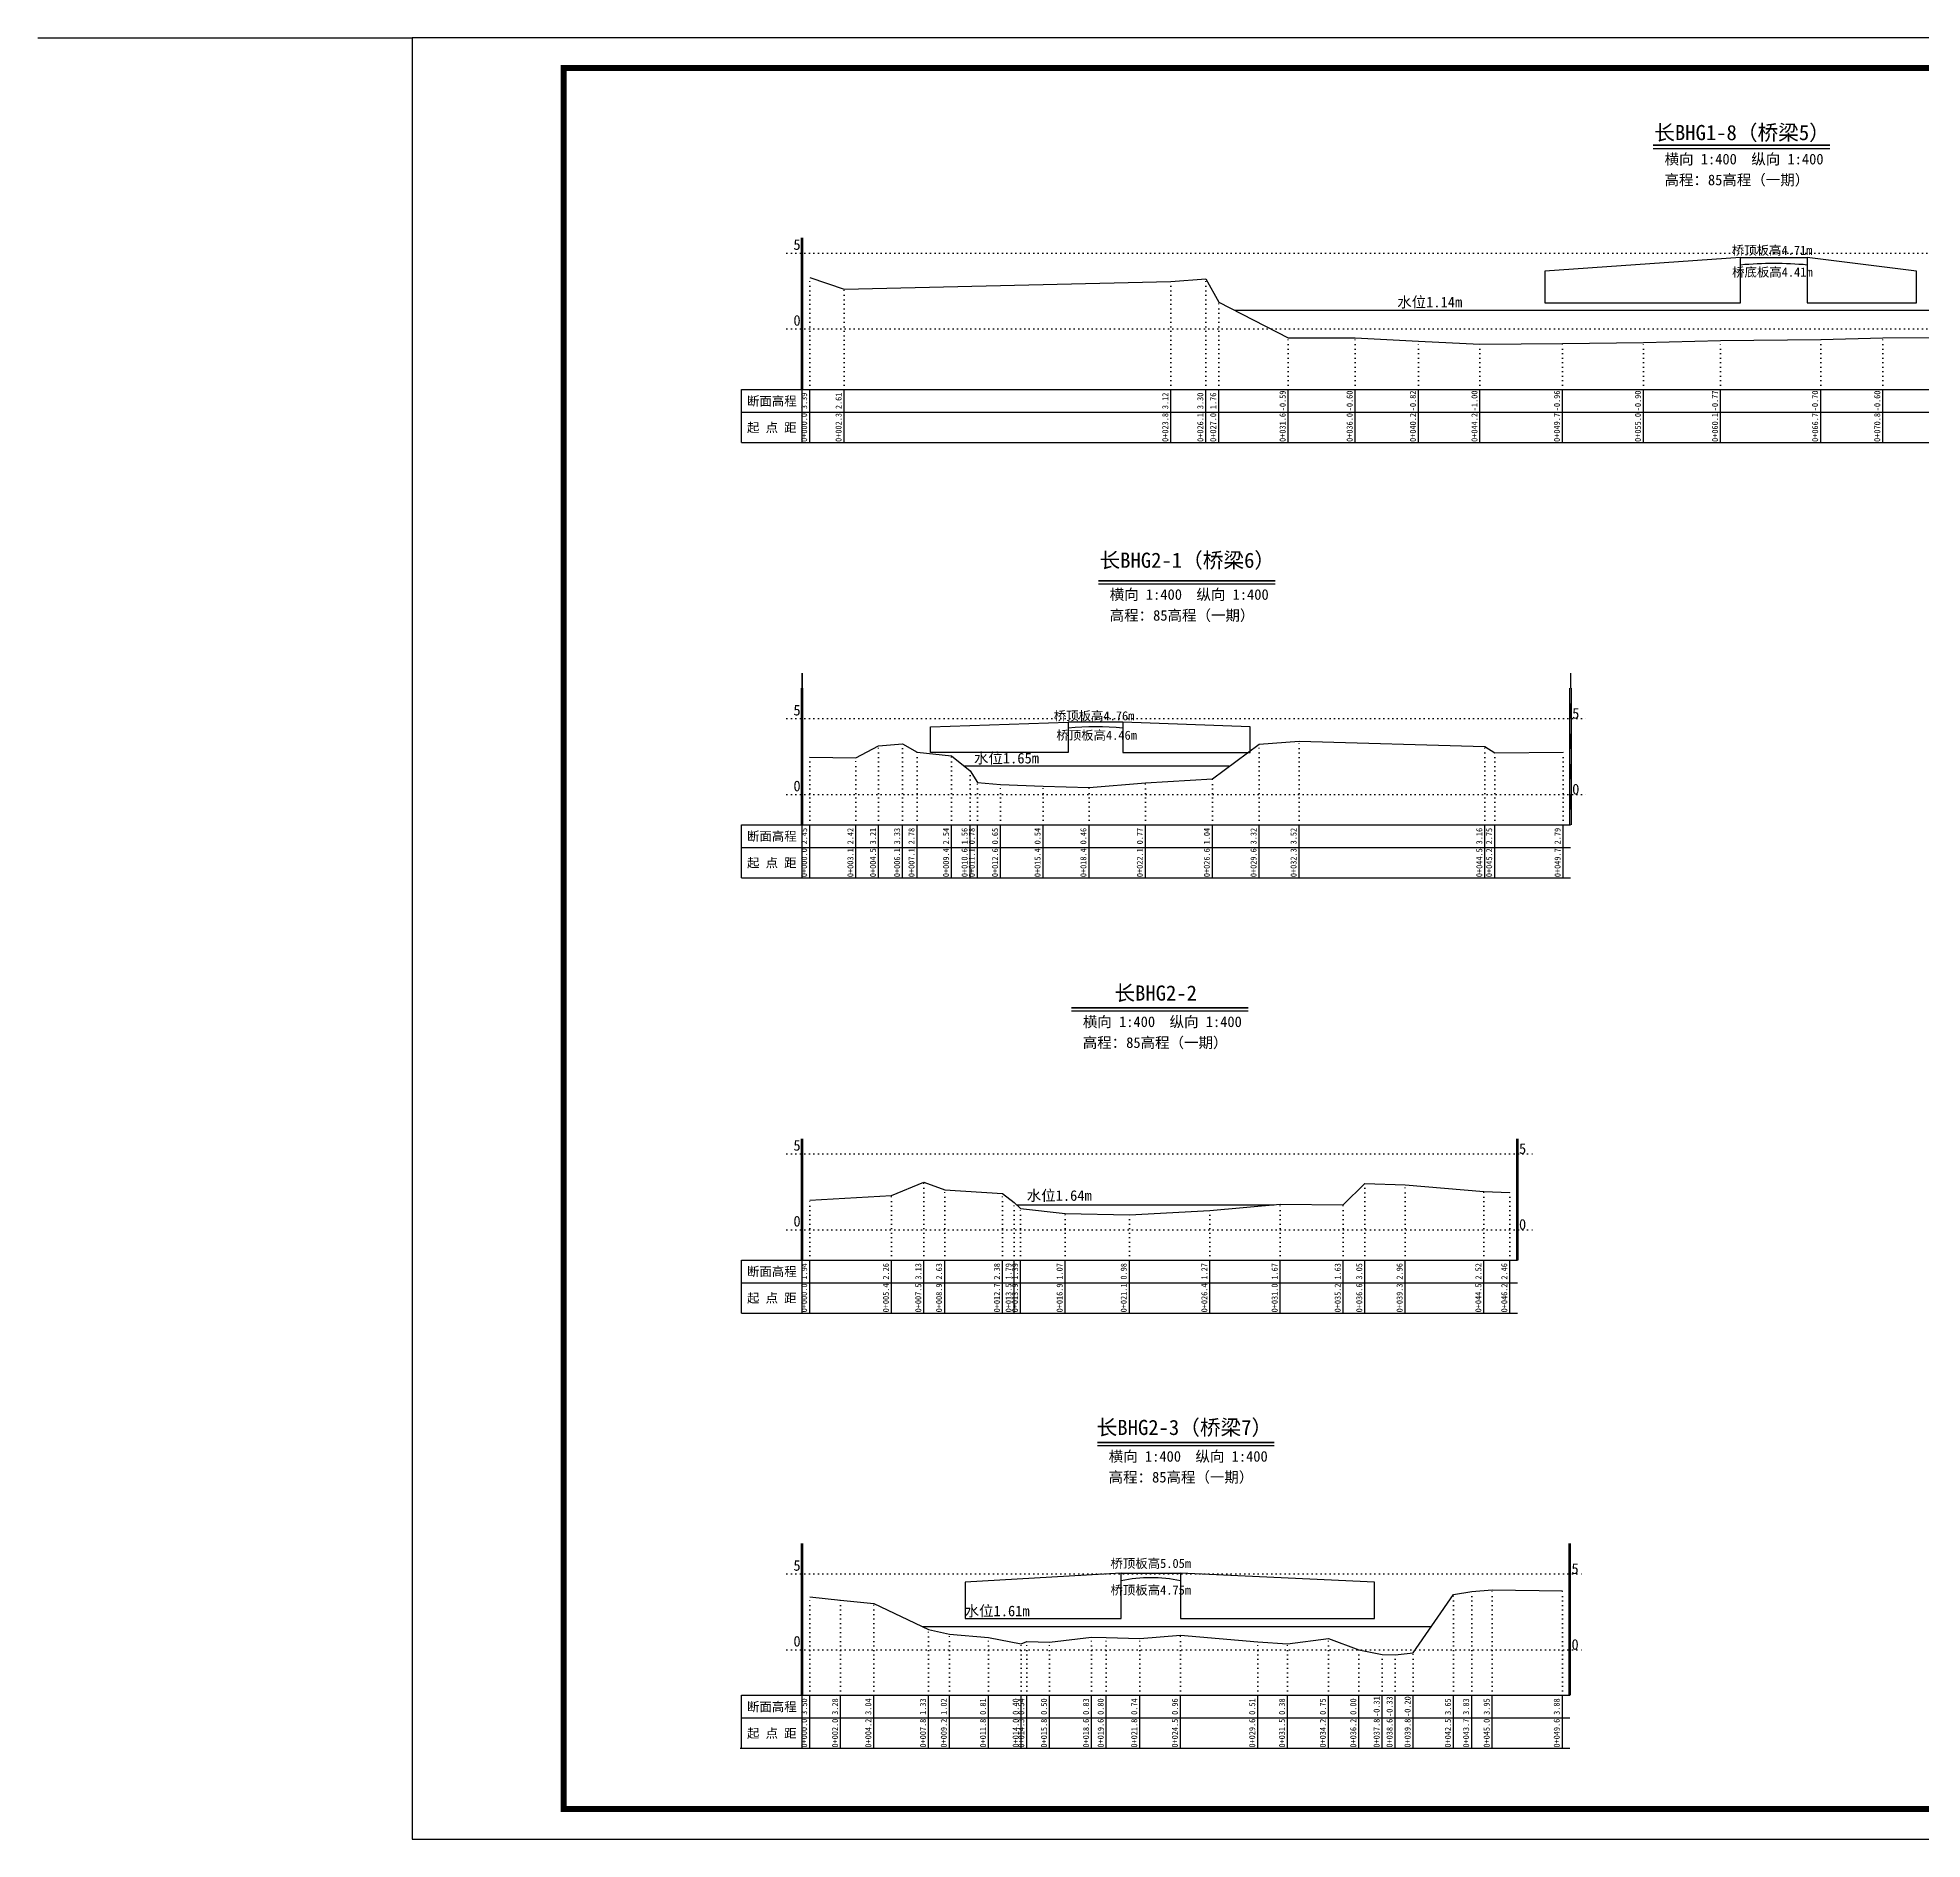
# Model space of a CAD drawing. Header units: millimetres. Extents: x 518104 to 523342, y 3371901 to 3372198.
# Drawn here: x 519487.8 to 519798.6, y 3371900.9 to 3372197.9 of the extents above; entities that cross this region are included whole.
import ezdxf
from ezdxf.enums import TextEntityAlignment as Align

# ---------------------------------------------------------------- set-up
doc = ezdxf.new("R2010")
doc.units = ezdxf.units.MM
doc.header["$LTSCALE"] = 0.4
doc.header["$MEASUREMENT"] = 0
doc.linetypes.add('X4', pattern=[1.6, 0, -1.6])
for name, color, linetype in [('DMX', 1, 'Continuous'), ('zdm1', 5, 'Continuous'), ('ZDMT5', 3, 'Continuous'), ('图层1', 4, 'Continuous'), ('图框', 7, 'Continuous'), ('断面名称', 5, 'Continuous'), ('桥梁', 7, 'Continuous'), ('比例尺', 3, 'Continuous'), ('水位', 4, 'Continuous')]:
    doc.layers.add(name, color=color, linetype=linetype)
doc.styles.add('HDM', font='仿宋_GB2312.ttf')

msp = doc.modelspace()

# ---------------------------------------------------------------- linework, layer by layer
at = {"linetype": 'Continuous'}
msp.add_lwpolyline([(519487.8, 3372197.87), (519549.52, 3372197.87)], dxfattribs=at)
at = {"linetype": 'Continuous', "flags": 128}
for points in [[(519768.58, 3372161.65), (519779.58, 3372161.65)], [(519666.47, 3371944.75), (519676.22, 3371944.75)]]:
    msp.add_lwpolyline(points, dxfattribs=at)
at = {"layer": 'DMX', "linetype": 'Continuous', "flags": 128}
for points in [[(519615.1, 3372158.35), (519620.77, 3372156.4), (519674.65, 3372157.67), (519680.42, 3372158.12), (519682.55, 3372154.27), (519694, 3372148.4), (519694, 3372148.4), (519705.05, 3372148.37), (519715.47, 3372147.82), (519725.62, 3372147.37), (519725.62, 3372147.37), (519739.22, 3372147.47), (519752.57, 3372147.62), (519752.57, 3372147.62), (519765.3, 3372147.95), (519781.8, 3372148.12), (519781.8, 3372148.12), (519792.05, 3372148.37), (519804.27, 3372148.47)], [(519615.1, 3372079.25), (519622.72, 3372079.17), (519626.45, 3372081.15), (519630.42, 3372081.45), (519632.8, 3372080.07), (519638.5, 3372079.47), (519641.55, 3372077.02), (519642.75, 3372075.07), (519646.57, 3372074.75), (519653.57, 3372074.47), (519661.15, 3372074.27), (519670.45, 3372075.05), (519681.5, 3372075.72), (519689.2, 3372081.42), (519695.8, 3372081.92), (519726.42, 3372081.02), (519728.05, 3372080), (519739.32, 3372080.1)], [(519615.1, 3372006.22), (519628.57, 3372007.02), (519633.92, 3372009.2), (519637.35, 3372007.95), (519646.9, 3372007.32), (519648.8, 3372005.85), (519649.87, 3372004.85), (519657.22, 3372004.05), (519667.8, 3372003.82), (519681.1, 3372004.55), (519692.67, 3372005.55), (519703.07, 3372005.45), (519706.62, 3372009), (519713.27, 3372008.77), (519726.27, 3372007.67), (519730.55, 3372007.52)], [(519615.1, 3371940.87), (519620.2, 3371940.32), (519625.67, 3371939.72), (519634.7, 3371935.45), (519638.12, 3371934.67), (519644.6, 3371934.15), (519649.97, 3371933.12), (519650.9, 3371933.47), (519654.65, 3371933.37), (519661.57, 3371934.2), (519664, 3371934.12), (519669.52, 3371933.97), (519676.22, 3371934.52), (519688.97, 3371933.4), (519693.9, 3371933.07), (519700.62, 3371934), (519705.65, 3371932.12), (519709.5, 3371931.35), (519711.62, 3371931.3), (519714.6, 3371931.62), (519721.25, 3371941.25), (519724.25, 3371941.7), (519727.65, 3371942), (519739.2, 3371941.82)]]:
    msp.add_lwpolyline(points, dxfattribs=at)
at = {"layer": 'zdm1', "linetype": 'Continuous'}
for p, q in [((519613.72, 3372139.87), (519613.72, 3372164.87)), ((519613.97, 3372139.87), (519613.97, 3372164.87)), ((519603.85, 3372131.12), (519603.85, 3372139.87)), ((519603.85, 3372139.87), (519615.1, 3372139.87)), ((519613.85, 3372131.12), (519613.85, 3372139.87)), ((519615.1, 3372139.87), (519923.32, 3372139.87)), ((519603.85, 3372136.12), (519923.32, 3372136.12)), ((519603.85, 3372131.12), (519923.32, 3372131.12)), ((519613.72, 3372068.12), (519613.72, 3372090.62)), ((519613.97, 3372068.12), (519613.97, 3372090.62)), ((519740.45, 3372068.12), (519740.45, 3372090.62)), ((519740.7, 3372068.12), (519740.7, 3372090.62)), ((519603.85, 3372068.12), (519615.1, 3372068.12)), ((519603.85, 3372059.37), (519603.85, 3372068.12)), ((519613.85, 3372059.37), (519613.85, 3372068.12)), ((519615.1, 3372068.12), (519740.57, 3372068.12)), ((519603.85, 3372064.37), (519740.57, 3372064.37)), ((519603.85, 3372059.37), (519740.57, 3372059.37)), ((519613.72, 3371996.37), (519613.72, 3372016.37)), ((519613.97, 3371996.37), (519613.97, 3372016.37)), ((519731.67, 3371996.37), (519731.67, 3372016.37)), ((519731.92, 3371996.37), (519731.92, 3372016.37)), ((519603.85, 3371987.62), (519603.85, 3371996.37)), ((519603.85, 3371996.37), (519615.1, 3371996.37)), ((519613.85, 3371987.62), (519613.85, 3371996.37)), ((519615.1, 3371996.37), (519731.8, 3371996.37)), ((519603.85, 3371992.62), (519731.8, 3371992.62)), ((519603.85, 3371987.62), (519731.8, 3371987.62)), ((519613.72, 3371924.62), (519613.72, 3371949.62)), ((519613.97, 3371924.62), (519613.97, 3371949.62)), ((519740.32, 3371924.62), (519740.32, 3371949.62)), ((519740.57, 3371924.62), (519740.57, 3371949.62)), ((519603.85, 3371924.62), (519615.1, 3371924.62)), ((519603.85, 3371915.87), (519603.85, 3371924.62)), ((519613.85, 3371915.87), (519613.85, 3371924.62)), ((519615.1, 3371924.62), (519740.45, 3371924.62)), ((519603.85, 3371920.87), (519740.45, 3371920.87)), ((519603.64, 3371915.87), (519725.09, 3371915.87)), ((519603.85, 3371915.87), (519740.45, 3371915.87))]:
    msp.add_line(p, q, dxfattribs=at)
at = {"layer": 'zdm1', "linetype": 'X4'}
for p, q in [((519611.35, 3372162.37), (519925.82, 3372162.37)), ((519611.35, 3372149.87), (519925.82, 3372149.87)), ((519611.35, 3372085.62), (519743.07, 3372085.62)), ((519611.35, 3372073.12), (519743.07, 3372073.12)), ((519611.35, 3372013.87), (519734.3, 3372013.87)), ((519611.35, 3372001.37), (519734.3, 3372001.37)), ((519611.35, 3371944.62), (519742.95, 3371944.62)), ((519611.35, 3371932.12), (519742.95, 3371932.12))]:
    msp.add_line(p, q, dxfattribs=at)
at = {"layer": 'zdm1', "linetype": 'Continuous', "flags": 128}
for points in [[(519613.85, 3372162.37, 0.25, 0.25, 0), (519613.85, 3372164.87, 0.25, 0.25, 0)], [(519613.85, 3372157.37, 0.25, 0.25, 0), (519613.85, 3372159.87, 0.25, 0.25, 0)], [(519613.85, 3372152.37, 0.25, 0.25, 0), (519613.85, 3372154.87, 0.25, 0.25, 0)], [(519613.85, 3372147.37, 0.25, 0.25, 0), (519613.85, 3372149.87, 0.25, 0.25, 0)], [(519613.85, 3372142.37, 0.25, 0.25, 0), (519613.85, 3372144.87, 0.25, 0.25, 0)], [(519613.85, 3372090.62, 0.25, 0.25, 0), (519613.85, 3372093.12, 0.25, 0.25, 0)], [(519740.57, 3372090.62, 0.25, 0.25, 0), (519740.57, 3372093.12, 0.25, 0.25, 0)], [(519613.85, 3372085.62, 0.25, 0.25, 0), (519613.85, 3372088.12, 0.25, 0.25, 0)], [(519740.57, 3372085.62, 0.25, 0.25, 0), (519740.57, 3372088.12, 0.25, 0.25, 0)], [(519613.85, 3372080.62, 0.25, 0.25, 0), (519613.85, 3372083.12, 0.25, 0.25, 0)], [(519740.57, 3372080.62, 0.25, 0.25, 0), (519740.57, 3372083.12, 0.25, 0.25, 0)], [(519613.85, 3372075.62, 0.25, 0.25, 0), (519613.85, 3372078.12, 0.25, 0.25, 0)], [(519740.57, 3372075.62, 0.25, 0.25, 0), (519740.57, 3372078.12, 0.25, 0.25, 0)], [(519613.85, 3372070.62, 0.25, 0.25, 0), (519613.85, 3372073.12, 0.25, 0.25, 0)], [(519740.57, 3372070.62, 0.25, 0.25, 0), (519740.57, 3372073.12, 0.25, 0.25, 0)], [(519613.85, 3372013.87, 0.25, 0.25, 0), (519613.85, 3372016.37, 0.25, 0.25, 0)], [(519731.8, 3372013.87, 0.25, 0.25, 0), (519731.8, 3372016.37, 0.25, 0.25, 0)], [(519613.85, 3372008.87, 0.25, 0.25, 0), (519613.85, 3372011.37, 0.25, 0.25, 0)], [(519731.8, 3372008.87, 0.25, 0.25, 0), (519731.8, 3372011.37, 0.25, 0.25, 0)], [(519613.85, 3372003.87, 0.25, 0.25, 0), (519613.85, 3372006.37, 0.25, 0.25, 0)], [(519731.8, 3372003.87, 0.25, 0.25, 0), (519731.8, 3372006.37, 0.25, 0.25, 0)], [(519613.85, 3371998.87, 0.25, 0.25, 0), (519613.85, 3372001.37, 0.25, 0.25, 0)], [(519731.8, 3371998.87, 0.25, 0.25, 0), (519731.8, 3372001.37, 0.25, 0.25, 0)], [(519613.85, 3371947.12, 0.25, 0.25, 0), (519613.85, 3371949.62, 0.25, 0.25, 0)], [(519740.45, 3371947.12, 0.25, 0.25, 0), (519740.45, 3371949.62, 0.25, 0.25, 0)], [(519613.85, 3371942.12, 0.25, 0.25, 0), (519613.85, 3371944.62, 0.25, 0.25, 0)], [(519740.45, 3371942.12, 0.25, 0.25, 0), (519740.45, 3371944.62, 0.25, 0.25, 0)], [(519613.85, 3371937.12, 0.25, 0.25, 0), (519613.85, 3371939.62, 0.25, 0.25, 0)], [(519740.45, 3371937.12, 0.25, 0.25, 0), (519740.45, 3371939.62, 0.25, 0.25, 0)], [(519613.85, 3371932.12, 0.25, 0.25, 0), (519613.85, 3371934.62, 0.25, 0.25, 0)], [(519740.45, 3371932.12, 0.25, 0.25, 0), (519740.45, 3371934.62, 0.25, 0.25, 0)], [(519613.85, 3371927.12, 0.25, 0.25, 0), (519613.85, 3371929.62, 0.25, 0.25, 0)], [(519740.45, 3371927.12, 0.25, 0.25, 0), (519740.45, 3371929.62, 0.25, 0.25, 0)]]:
    msp.add_lwpolyline(points, format="xyseb", dxfattribs=at)
at = {"layer": 'ZDMT5', "linetype": 'X4'}
for p, q in [((519615.1, 3372139.87), (519615.1, 3372158.35)), ((519680.42, 3372139.87), (519680.42, 3372158.12)), ((519620.77, 3372139.87), (519620.77, 3372156.4)), ((519674.65, 3372139.87), (519674.65, 3372157.67)), ((519682.55, 3372139.87), (519682.55, 3372154.27)), ((519694, 3372139.87), (519694, 3372148.4)), ((519694, 3372139.87), (519694, 3372148.4)), ((519705.05, 3372139.87), (519705.05, 3372148.37)), ((519715.47, 3372139.87), (519715.47, 3372147.82)), ((519725.62, 3372139.87), (519725.62, 3372147.37)), ((519725.62, 3372139.87), (519725.62, 3372147.37)), ((519739.22, 3372139.87), (519739.22, 3372147.47)), ((519752.57, 3372139.87), (519752.57, 3372147.62)), ((519752.57, 3372139.87), (519752.57, 3372147.62)), ((519765.3, 3372139.87), (519765.3, 3372147.95)), ((519781.8, 3372139.87), (519781.8, 3372148.12)), ((519781.8, 3372139.87), (519781.8, 3372148.12)), ((519792.05, 3372139.87), (519792.05, 3372148.37)), ((519626.45, 3372068.12), (519626.45, 3372081.15)), ((519630.42, 3372068.12), (519630.42, 3372081.45)), ((519632.8, 3372068.12), (519632.8, 3372080.07)), ((519689.2, 3372068.12), (519689.2, 3372081.42)), ((519695.8, 3372068.12), (519695.8, 3372081.92)), ((519726.42, 3372068.12), (519726.42, 3372081.02)), ((519739.32, 3372068.12), (519739.32, 3372080.1)), ((519615.1, 3372068.12), (519615.1, 3372079.25)), ((519622.72, 3372068.12), (519622.72, 3372079.17)), ((519638.5, 3372068.12), (519638.5, 3372079.47)), ((519641.55, 3372068.12), (519641.55, 3372077.02)), ((519728.05, 3372068.12), (519728.05, 3372080)), ((519642.75, 3372068.12), (519642.75, 3372075.07)), ((519646.57, 3372068.12), (519646.57, 3372074.75)), ((519653.57, 3372068.12), (519653.57, 3372074.47)), ((519661.15, 3372068.12), (519661.15, 3372074.27)), ((519670.45, 3372068.12), (519670.45, 3372075.05)), ((519681.5, 3372068.12), (519681.5, 3372075.72)), ((519633.92, 3371996.37), (519633.92, 3372009.2)), ((519706.62, 3371996.37), (519706.62, 3372009)), ((519713.27, 3371996.37), (519713.27, 3372008.77)), ((519615.1, 3371996.37), (519615.1, 3372006.22)), ((519628.57, 3371996.37), (519628.57, 3372007.02)), ((519637.35, 3371996.37), (519637.35, 3372007.95)), ((519646.9, 3371996.37), (519646.9, 3372007.32)), ((519648.8, 3371996.37), (519648.8, 3372005.85)), ((519692.67, 3371996.37), (519692.67, 3372005.55)), ((519726.27, 3371996.37), (519726.27, 3372007.67)), ((519730.55, 3371996.37), (519730.55, 3372007.52)), ((519649.87, 3371996.37), (519649.87, 3372004.85)), ((519657.22, 3371996.37), (519657.22, 3372004.05)), ((519667.8, 3371996.37), (519667.8, 3372003.82)), ((519681.1, 3371996.37), (519681.1, 3372004.55)), ((519703.07, 3371996.37), (519703.07, 3372005.45)), ((519615.1, 3371924.62), (519615.1, 3371940.87)), ((519620.2, 3371924.62), (519620.2, 3371940.32)), ((519721.25, 3371924.62), (519721.25, 3371941.25)), ((519724.25, 3371924.62), (519724.25, 3371941.7)), ((519727.65, 3371924.62), (519727.65, 3371942)), ((519739.2, 3371924.62), (519739.2, 3371941.82)), ((519625.67, 3371924.62), (519625.67, 3371939.72)), ((519634.7, 3371924.62), (519634.7, 3371935.45)), ((519638.12, 3371924.62), (519638.12, 3371934.67)), ((519644.6, 3371924.62), (519644.6, 3371934.15)), ((519661.57, 3371924.62), (519661.57, 3371934.2)), ((519664, 3371924.62), (519664, 3371934.12)), ((519676.22, 3371924.62), (519676.22, 3371934.52)), ((519700.62, 3371924.62), (519700.62, 3371934)), ((519649.97, 3371924.62), (519649.97, 3371933.12)), ((519650.9, 3371924.62), (519650.9, 3371933.47)), ((519654.65, 3371924.62), (519654.65, 3371933.37)), ((519669.52, 3371924.62), (519669.52, 3371933.97)), ((519688.97, 3371924.62), (519688.97, 3371933.4)), ((519693.9, 3371924.62), (519693.9, 3371933.07)), ((519705.65, 3371924.62), (519705.65, 3371932.12)), ((519709.5, 3371924.62), (519709.5, 3371931.35)), ((519711.62, 3371924.62), (519711.62, 3371931.3)), ((519714.6, 3371924.62), (519714.6, 3371931.62))]:
    msp.add_line(p, q, dxfattribs=at)
at = {"layer": 'ZDMT5', "linetype": 'Continuous'}
for p, q in [((519615.1, 3372131.12), (519615.1, 3372139.87)), ((519620.77, 3372131.12), (519620.77, 3372139.87)), ((519674.65, 3372131.12), (519674.65, 3372139.87)), ((519680.42, 3372131.12), (519680.42, 3372139.87)), ((519682.55, 3372131.12), (519682.55, 3372139.87)), ((519694, 3372131.12), (519694, 3372139.87)), ((519705.05, 3372131.12), (519705.05, 3372139.87)), ((519715.47, 3372131.12), (519715.47, 3372139.87)), ((519725.62, 3372131.12), (519725.62, 3372139.87)), ((519739.22, 3372131.12), (519739.22, 3372139.87)), ((519752.57, 3372131.12), (519752.57, 3372139.87)), ((519765.3, 3372131.12), (519765.3, 3372139.87)), ((519781.8, 3372131.12), (519781.8, 3372139.87)), ((519792.05, 3372131.12), (519792.05, 3372139.87)), ((519615.1, 3372059.37), (519615.1, 3372068.12)), ((519622.72, 3372059.37), (519622.72, 3372068.12)), ((519626.45, 3372059.37), (519626.45, 3372068.12)), ((519630.42, 3372059.37), (519630.42, 3372068.12)), ((519632.8, 3372059.37), (519632.8, 3372068.12)), ((519638.5, 3372059.37), (519638.5, 3372068.12)), ((519641.55, 3372059.37), (519641.55, 3372068.12)), ((519642.75, 3372059.37), (519642.75, 3372068.12)), ((519646.57, 3372059.37), (519646.57, 3372068.12)), ((519653.57, 3372059.37), (519653.57, 3372068.12)), ((519661.15, 3372059.37), (519661.15, 3372068.12)), ((519670.45, 3372059.37), (519670.45, 3372068.12)), ((519681.5, 3372059.37), (519681.5, 3372068.12)), ((519689.2, 3372059.37), (519689.2, 3372068.12)), ((519695.8, 3372059.37), (519695.8, 3372068.12)), ((519726.42, 3372059.37), (519726.42, 3372068.12)), ((519728.05, 3372059.37), (519728.05, 3372068.12)), ((519739.32, 3372059.37), (519739.32, 3372068.12)), ((519615.1, 3371987.62), (519615.1, 3371996.37)), ((519628.57, 3371987.62), (519628.57, 3371996.37)), ((519633.92, 3371987.62), (519633.92, 3371996.37)), ((519637.35, 3371987.62), (519637.35, 3371996.37)), ((519646.9, 3371987.62), (519646.9, 3371996.37)), ((519648.8, 3371987.62), (519648.8, 3371996.37)), ((519649.87, 3371987.62), (519649.87, 3371996.37)), ((519657.22, 3371987.62), (519657.22, 3371996.37)), ((519667.8, 3371987.62), (519667.8, 3371996.37)), ((519681.1, 3371987.62), (519681.1, 3371996.37)), ((519692.67, 3371987.62), (519692.67, 3371996.37)), ((519703.07, 3371987.62), (519703.07, 3371996.37)), ((519706.62, 3371987.62), (519706.62, 3371996.37)), ((519713.27, 3371987.62), (519713.27, 3371996.37)), ((519726.27, 3371987.62), (519726.27, 3371996.37)), ((519730.55, 3371987.62), (519730.55, 3371996.37)), ((519615.1, 3371915.87), (519615.1, 3371924.62)), ((519620.2, 3371915.87), (519620.2, 3371924.62)), ((519625.67, 3371915.87), (519625.67, 3371924.62)), ((519634.7, 3371915.87), (519634.7, 3371924.62)), ((519638.12, 3371915.87), (519638.12, 3371924.62)), ((519644.6, 3371915.87), (519644.6, 3371924.62)), ((519649.97, 3371915.87), (519649.97, 3371924.62)), ((519650.9, 3371915.87), (519650.9, 3371924.62)), ((519654.65, 3371915.87), (519654.65, 3371924.62)), ((519661.57, 3371915.87), (519661.57, 3371924.62)), ((519664, 3371915.87), (519664, 3371924.62)), ((519669.52, 3371915.87), (519669.52, 3371924.62)), ((519676.22, 3371915.87), (519676.22, 3371924.62)), ((519688.97, 3371915.87), (519688.97, 3371924.62)), ((519693.9, 3371915.87), (519693.9, 3371924.62)), ((519700.62, 3371915.87), (519700.62, 3371924.62)), ((519705.65, 3371915.87), (519705.65, 3371924.62)), ((519709.5, 3371915.87), (519709.5, 3371924.62)), ((519711.62, 3371915.87), (519711.62, 3371924.62)), ((519714.6, 3371915.87), (519714.6, 3371924.62)), ((519721.25, 3371915.87), (519721.25, 3371924.62)), ((519724.25, 3371915.87), (519724.25, 3371924.62)), ((519727.65, 3371915.87), (519727.65, 3371924.62)), ((519739.2, 3371915.87), (519739.2, 3371924.62))]:
    msp.add_line(p, q, dxfattribs=at)
at = {"layer": '图层1', "color": 6, "linetype": 'Continuous', "flags": 128}
msp.add_lwpolyline([(519685.13, 3372152.94), (519821.39, 3372152.94)], dxfattribs=at)
at = {"layer": '图框', "flags": 128}
msp.add_lwpolyline([(519549.52, 3371900.87), (519969.52, 3371900.87), (519969.52, 3372197.87), (519549.52, 3372197.87)], close=True, dxfattribs=at)
at = {"layer": '图框', "const_width": 1, "flags": 128}
msp.add_lwpolyline([(519574.52, 3371905.87), (519964.52, 3371905.87), (519964.52, 3372192.87), (519574.52, 3372192.87)], close=True, dxfattribs=at)
at = {"layer": '桥梁', "linetype": 'Continuous', "flags": 128}
msp.add_lwpolyline([(519768.58, 3372161.65), (519736.33, 3372159.4), (519736.33, 3372154.15), (519768.58, 3372154.15), (519768.58, 3372161.65)], close=True, dxfattribs=at)
for points in [[(519768.58, 3372161.65), (519779.58, 3372161.65), (519779.58, 3372154.15), (519797.58, 3372154.15), (519797.58, 3372159.4), (519779.58, 3372161.65)], [(519779.58, 3372161.65), (519779.58, 3372160.4)], [(519657.74, 3372085.02), (519657.74, 3372080.02), (519634.99, 3372080.02), (519634.99, 3372084.27), (519657.74, 3372085.02)], [(519666.74, 3372085.02), (519657.74, 3372085.02)], [(519657.74, 3372085.02), (519657.74, 3372084.02)], [(519687.74, 3372084.27), (519666.74, 3372085.02), (519666.74, 3372080.02), (519687.74, 3372080.02), (519687.74, 3372084.27)], [(519666.74, 3372085.02), (519666.74, 3372084.02)], [(519666.47, 3371944.75), (519640.72, 3371943.25), (519640.72, 3371937.25), (519666.47, 3371937.25), (519666.47, 3371944.75)], [(519676.22, 3371944.75), (519676.22, 3371937.25), (519708.22, 3371937.25), (519708.22, 3371943.25), (519676.22, 3371944.75)]]:
    msp.add_lwpolyline(points, dxfattribs=at)
for points in [[(519779.58, 3372160.4, 0.045443), (519768.58, 3372160.4)], [(519666.74, 3372084.02, 0.055556), (519657.74, 3372084.02)]]:
    msp.add_lwpolyline(points, format="xyb", dxfattribs=at)
msp.add_lwpolyline([(519666.47, 3371943.5), (519666.47, 3371944.75), (519676.22, 3371944.75), (519676.22, 3371943.5, 0.102564)], format="xyb", close=True, dxfattribs=at)
at = {"layer": '比例尺', "color": 3, "linetype": 'Continuous', "lineweight": 40}
for p, q in [((519754.2, 3372180.13), (519783.33, 3372180.13)), ((519662.71, 3372108.35), (519691.84, 3372108.35)), ((519658.28, 3372037.92), (519687.4, 3372037.92)), ((519662.55, 3371966.27), (519691.67, 3371966.27))]:
    msp.add_line(p, q, dxfattribs=at)
at = {"layer": '比例尺', "color": 3, "linetype": 'Continuous'}
for p, q in [((519754.2, 3372179.63), (519783.33, 3372179.63)), ((519662.71, 3372107.85), (519691.84, 3372107.85)), ((519658.28, 3372037.42), (519687.4, 3372037.42)), ((519662.55, 3371965.77), (519691.67, 3371965.77))]:
    msp.add_line(p, q, dxfattribs=at)
at = {"layer": '水位', "color": 6, "linetype": 'Continuous', "flags": 128}
for points in [[(519684.27, 3372077.77), (519640.61, 3372077.77)], [(519649.21, 3372005.46), (519691.66, 3372005.46)], [(519717.57, 3371935.92), (519633.7, 3371935.92)]]:
    msp.add_lwpolyline(points, dxfattribs=at)

# ---------------------------------------------------------------- texts
at = {"layer": 'zdm1', "linetype": 'Continuous', "style": 'HDM'}
for s, p in [('5', (519613.6, 3372162.37)), ('0', (519613.6, 3372149.87)), ('5', (519613.6, 3372085.62)), ('0', (519613.6, 3372073.12)), ('5', (519613.6, 3372013.87)), ('0', (519613.6, 3372001.37)), ('5', (519613.6, 3371944.62)), ('0', (519613.6, 3371932.12))]:
    msp.add_text(s, height=1.75, dxfattribs=at).set_placement(p, align=Align.BOTTOM_RIGHT)
for s, p in [('断面高程', (519608.85, 3372138)), ('起 点 距', (519608.85, 3372133.62)), ('断面高程', (519608.85, 3372066.25)), ('起 点 距', (519608.85, 3372061.87)), ('断面高程', (519608.85, 3371994.5)), ('起 点 距', (519608.85, 3371990.12)), ('断面高程', (519608.85, 3371922.75)), ('起 点 距', (519608.85, 3371918.37))]:
    msp.add_text(s, height=1.5, dxfattribs=at).set_placement(p, align=Align.MIDDLE)
for s, p in [('5', (519740.82, 3372085.62)), ('0', (519740.82, 3372073.12)), ('5', (519732.05, 3372013.87)), ('0', (519732.05, 3372001.37)), ('5', (519740.7, 3371944.62)), ('0', (519740.7, 3371932.12))]:
    msp.add_text(s, height=1.75, dxfattribs=at).set_placement(p)
at = {"layer": 'ZDMT5', "linetype": 'Continuous', "style": 'HDM'}
for s, p in [('3.39', (519614.97, 3372138)), ('2.61', (519620.65, 3372138)), ('3.12', (519674.52, 3372138)), ('3.30', (519680.3, 3372138)), ('1.76', (519682.42, 3372138)), ('-0.59', (519693.87, 3372138)), ('-0.60', (519704.92, 3372138)), ('-0.82', (519715.35, 3372138)), ('-1.00', (519725.5, 3372138)), ('-0.96', (519739.1, 3372138)), ('-0.90', (519752.45, 3372138)), ('-0.77', (519765.17, 3372138)), ('-0.70', (519781.67, 3372138)), ('-0.60', (519791.92, 3372138)), ('0+000.0', (519614.97, 3372133.62)), ('0+002.3', (519620.65, 3372133.62)), ('0+023.8', (519674.52, 3372133.62)), ('0+026.1', (519680.3, 3372133.62)), ('0+027.0', (519682.42, 3372133.62)), ('0+031.6', (519693.87, 3372133.62)), ('0+036.0', (519704.92, 3372133.62)), ('0+040.2', (519715.35, 3372133.62)), ('0+044.2', (519725.5, 3372133.62)), ('0+049.7', (519739.1, 3372133.62)), ('0+055.0', (519752.45, 3372133.62)), ('0+060.1', (519765.17, 3372133.62)), ('0+066.7', (519781.67, 3372133.62)), ('0+070.8', (519791.92, 3372133.62)), ('2.45', (519614.97, 3372066.25)), ('2.42', (519622.6, 3372066.25)), ('3.21', (519626.32, 3372066.25)), ('3.33', (519630.3, 3372066.25)), ('2.78', (519632.67, 3372066.25)), ('2.54', (519638.37, 3372066.25)), ('1.56', (519641.42, 3372066.25)), ('0.78', (519642.62, 3372066.25)), ('0.65', (519646.45, 3372066.25)), ('0.54', (519653.45, 3372066.25)), ('0.46', (519661.02, 3372066.25)), ('0.77', (519670.32, 3372066.25)), ('1.04', (519681.37, 3372066.25)), ('3.32', (519689.07, 3372066.25)), ('3.52', (519695.67, 3372066.25)), ('3.16', (519726.3, 3372066.25)), ('2.75', (519727.92, 3372066.25)), ('2.79', (519739.2, 3372066.25)), ('0+000.0', (519614.97, 3372061.87)), ('0+003.1', (519622.6, 3372061.87)), ('0+004.5', (519626.32, 3372061.87)), ('0+006.1', (519630.3, 3372061.87)), ('0+007.1', (519632.67, 3372061.87)), ('0+009.4', (519638.37, 3372061.87)), ('0+010.6', (519641.42, 3372061.87)), ('0+011.1', (519642.62, 3372061.87)), ('0+012.6', (519646.45, 3372061.87)), ('0+015.4', (519653.45, 3372061.87)), ('0+018.4', (519661.02, 3372061.87)), ('0+022.1', (519670.32, 3372061.87)), ('0+026.6', (519681.37, 3372061.87)), ('0+029.6', (519689.07, 3372061.87)), ('0+032.3', (519695.67, 3372061.87)), ('0+044.5', (519726.3, 3372061.87)), ('0+045.2', (519727.92, 3372061.87)), ('0+049.7', (519739.2, 3372061.87)), ('1.94', (519614.97, 3371994.5)), ('2.26', (519628.45, 3371994.5)), ('3.13', (519633.8, 3371994.5)), ('2.63', (519637.22, 3371994.5)), ('2.38', (519646.77, 3371994.5)), ('1.79', (519648.67, 3371994.5)), ('1.39', (519649.75, 3371994.5)), ('1.07', (519657.1, 3371994.5)), ('0.98', (519667.67, 3371994.5)), ('1.27', (519680.97, 3371994.5)), ('1.67', (519692.55, 3371994.5)), ('1.63', (519702.95, 3371994.5)), ('3.05', (519706.5, 3371994.5)), ('2.96', (519713.15, 3371994.5)), ('2.52', (519726.15, 3371994.5)), ('2.46', (519730.42, 3371994.5)), ('0+000.0', (519614.97, 3371990.12)), ('0+005.4', (519628.45, 3371990.12)), ('0+007.5', (519633.8, 3371990.12)), ('0+008.9', (519637.22, 3371990.12)), ('0+012.7', (519646.77, 3371990.12)), ('0+013.5', (519648.67, 3371990.12)), ('0+013.9', (519649.75, 3371990.12)), ('0+016.9', (519657.1, 3371990.12)), ('0+021.1', (519667.67, 3371990.12)), ('0+026.4', (519680.97, 3371990.12)), ('0+031.0', (519692.55, 3371990.12)), ('0+035.2', (519702.95, 3371990.12)), ('0+036.6', (519706.5, 3371990.12)), ('0+039.3', (519713.15, 3371990.12)), ('0+044.5', (519726.15, 3371990.12)), ('0+046.2', (519730.42, 3371990.12)), ('3.50', (519614.97, 3371922.75)), ('3.28', (519620.07, 3371922.75)), ('3.04', (519625.55, 3371922.75)), ('1.33', (519634.57, 3371922.75)), ('1.02', (519638, 3371922.75)), ('0.81', (519644.47, 3371922.75)), ('0.40', (519649.85, 3371922.75)), ('0.54', (519650.77, 3371922.75)), ('0.50', (519654.52, 3371922.75)), ('0.83', (519661.45, 3371922.75)), ('0.80', (519663.87, 3371922.75)), ('0.74', (519669.4, 3371922.75)), ('0.96', (519676.1, 3371922.75)), ('0.51', (519688.85, 3371922.75)), ('0.38', (519693.77, 3371922.75)), ('0.75', (519700.5, 3371922.75)), ('0.00', (519705.52, 3371922.75)), ('-0.31', (519709.37, 3371922.75)), ('-0.33', (519711.5, 3371922.75)), ('-0.20', (519714.47, 3371922.75)), ('3.65', (519721.12, 3371922.75)), ('3.83', (519724.12, 3371922.75)), ('3.95', (519727.52, 3371922.75)), ('3.88', (519739.07, 3371922.75)), ('0+000.0', (519614.97, 3371918.37)), ('0+002.0', (519620.07, 3371918.37)), ('0+004.2', (519625.55, 3371918.37)), ('0+007.8', (519634.57, 3371918.37)), ('0+009.2', (519638, 3371918.37)), ('0+011.8', (519644.47, 3371918.37)), ('0+014.0', (519649.85, 3371918.37)), ('0+014.3', (519650.77, 3371918.37)), ('0+015.8', (519654.52, 3371918.37)), ('0+018.6', (519661.45, 3371918.37)), ('0+019.6', (519663.87, 3371918.37)), ('0+021.8', (519669.4, 3371918.37)), ('0+024.5', (519676.1, 3371918.37)), ('0+029.6', (519688.85, 3371918.37)), ('0+031.5', (519693.77, 3371918.37)), ('0+034.2', (519700.5, 3371918.37)), ('0+036.2', (519705.52, 3371918.37)), ('0+037.8', (519709.37, 3371918.37)), ('0+038.6', (519711.5, 3371918.37)), ('0+039.8', (519714.47, 3371918.37)), ('0+042.5', (519721.12, 3371918.37)), ('0+043.7', (519724.12, 3371918.37)), ('0+045.0', (519727.52, 3371918.37)), ('0+049.6', (519739.07, 3371918.37))]:
    msp.add_text(s, height=1, rotation=90, dxfattribs=at).set_placement(p, align=Align.BOTTOM_CENTER)
at = {"layer": '图层1', "color": 6, "linetype": 'Continuous', "style": 'HDM'}
msp.add_text('水位1.14m', height=1.75, dxfattribs=at).set_placement((519717.33, 3372154.33), align=Align.MIDDLE)
at = {"layer": '断面名称', "color": 5, "linetype": 'Continuous', "style": 'HDM'}
for s, p in [('长BHG1-8（桥梁5）', (519768.83, 3372182.28)), ('长BHG2-1（桥梁6）', (519677.36, 3372111.78)), ('长BHG2-2', (519672.14, 3372040.43))]:
    msp.add_text(s, height=2.5, dxfattribs=at).set_placement(p, align=Align.MIDDLE)
msp.add_text('长BHG2-3（桥梁7）', height=2.5, dxfattribs=at).set_placement((519662.41, 3371967.52))
at = {"layer": '桥梁', "color": 11, "linetype": 'Continuous', "style": 'HDM'}
for s, p in [('桥顶板高4.71m', (519773.79, 3372162.85)), ('桥底板高4.41m', (519773.83, 3372159.26)), ('桥顶板高4.76m', (519661.99, 3372086.11)), ('桥顶板高4.46m', (519662.41, 3372082.91)), ('桥顶板高5.05m', (519671.33, 3371946.38)), ('桥顶板高4.75m', (519671.33, 3371941.99))]:
    msp.add_text(s, height=1.5, dxfattribs=at).set_placement(p, align=Align.MIDDLE)
at = {"layer": '比例尺', "color": 3, "linetype": 'Continuous', "style": 'HDM'}
for s, p in [('横向 1:400  纵向 1:400', (519782.27, 3372176.46)), ('高程：85高程（一期）', (519779.91, 3372173.03)), ('横向 1:400  纵向 1:400', (519690.78, 3372104.68)), ('高程：85高程（一期）', (519688.42, 3372101.24)), ('横向 1:400  纵向 1:400', (519686.35, 3372034.25)), ('高程：85高程（一期）', (519683.98, 3372030.81)), ('横向 1:400  纵向 1:400', (519690.62, 3371962.6)), ('高程：85高程（一期）', (519688.25, 3371959.17))]:
    msp.add_text(s, height=1.75, dxfattribs=at).set_placement(p, align=Align.BOTTOM_RIGHT)
at = {"layer": '水位', "color": 6, "linetype": 'Continuous', "style": 'HDM'}
for s, p in [('水位1.65m', (519647.54, 3372079.14)), ('水位1.64m', (519656.24, 3372007.04)), ('水位1.61m', (519646, 3371938.56))]:
    msp.add_text(s, height=1.75, dxfattribs=at).set_placement(p, align=Align.MIDDLE)

doc.saveas('drawing.dxf')
